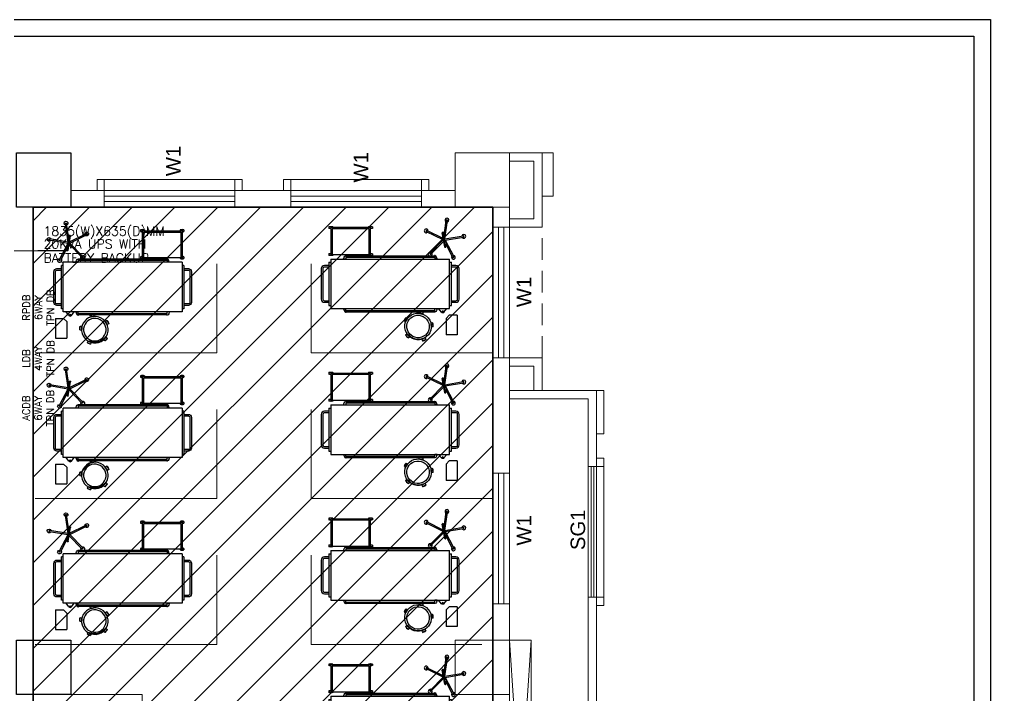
# Model space of a CAD drawing. Extents: x 3505867 to 3988380, y -625948 to -590408.
# Drawn here: x 3587028 to 3600400, y -603251 to -593937 of the extents above; entities that cross this region are included whole.
import ezdxf
from ezdxf import colors
from ezdxf.entities.mleader import LeaderData, LeaderLine
from ezdxf.math import Vec2, Vec3

# ---------------------------------------------------------------- set-up
doc = ezdxf.new("R2010")
doc.units = 0
doc.header["$LTSCALE"] = 6
doc.header["$MEASUREMENT"] = 0
doc.linetypes.add('HIDDEN', pattern=[0.375, 0.25, -0.125])
doc.layers.get('0').update_dxf_attribs({"linetype": 'CONTINUOUS'})
for name, color, linetype in [('Bed', 33, 'CONTINUOUS'), ('COL', 5, 'CONTINUOUS'), ('TEXT', 5, 'CONTINUOUS')]:
    doc.layers.add(name, color=color, linetype=linetype)
for name, color, linetype, lineweight in [('D.F', 251, 'CONTINUOUS', 5), ('ELE.DB', 1, 'CONTINUOUS', 20), ('WALL', 10, 'CONTINUOUS', 35)]:
    doc.layers.add(name, color=color, linetype=linetype, lineweight=lineweight)
doc.styles.add('ARIAL', font='')
doc.styles.add('ROMANS', font='romans.shx')
doc.styles.get("Standard").update_dxf_attribs({"font": 'SIMPLEX'})
doc.styles.get('ARIAL').set_extended_font_data('Arial')
doc.linetypes.add('ZIGZAG', pattern='A,0.0001,-0.2,[131,ltypeshp.shx,S=0.2,R=0,X=-0.2,Y=0],-0.4,[131,ltypeshp.shx,S=0.2,R=180,X=0.2,Y=0],-0.2', length=0.8001)

# ---------------------------------------------------------------- blocks, each defined once
blk = doc.blocks.new('A$C6969112B')
at = {"layer": 'Bed', "color": 8}
for p, q in [((1421, 1704), (1464, 1956)), ((1438, 1701), (1481, 1953)), ((387, 1872), (116, 1872)), ((116, 1872), (116, 1719)), ((343, 1719), (387, 1762)), ((387, 1872), (387, 1762)), ((478, 1766), (1160, 1766)), ((478, 131), (478, 1766)), ((521, 1793), (1116, 1793)), ((521, 1766), (521, 1793)), ((1116, 1766), (1116, 1793)), ((1160, 131), (1160, 1766)), ((1374, 1709), (1186, 1807)), ((1421, 1704), (1194, 1823)), ((343, 1719), (116, 1719)), ((428, 1689), (478, 1729)), ((428, 1654), (478, 1615)), ((1409, 1685), (1229, 1510)), ((1425, 1676), (1242, 1497)), ((1324, 1707), (1324, 1710)), ((1329, 1699), (1522, 1666)), ((1332, 1716), (1525, 1683)), ((1340, 1697), (1343, 1714)), ((1425, 1676), (1538, 1447)), ((1438, 1701), (1691, 1738)), ((1443, 1679), (1554, 1454)), ((1483, 1690), (1694, 1721)), ((1512, 1667), (1515, 1685)), ((1530, 1671), (1531, 1675)), ((229, 1539), (227, 1517)), ((227, 1517), (279, 1511)), ((229, 1539), (281, 1533)), ((281, 1533), (279, 1511)), ((432, 1559), (432, 1557)), ((434, 343), (434, 1557)), ((451, 343), (451, 1557)), ((453, 1559), (453, 1557)), ((476, 1595), (476, 1561)), ((1162, 1595), (1162, 1561)), ((1185, 1559), (1185, 1557)), ((1186, 343), (1186, 1557)), ((1204, 343), (1204, 1557)), ((1205, 1559), (1205, 1557)), ((55, 1439), (34, 1391)), ((54, 1382), (34, 1391)), ((75, 1430), (54, 1382)), ((75, 1430), (55, 1439)), ((72, 1402), (64, 1406)), ((429, 1399), (408, 1396)), ((408, 1396), (414, 1344)), ((436, 1347), (414, 1344)), ((429, 1399), (436, 1347)), ((76, 1196), (91, 1212)), ((130, 1178), (91, 1212)), ((116, 1161), (76, 1196)), ((120, 1198), (114, 1191)), ((116, 1161), (130, 1178)), ((347, 1187), (301, 1160)), ((313, 1141), (301, 1160)), ((358, 1168), (313, 1141)), ((358, 1168), (347, 1187)), ((1234, 703), (1212, 703)), ((1212, 703), (1212, 650)), ((1223, 131), (1223, 676)), ((1223, 676), (1594, 676)), ((1234, 703), (1234, 676)), ((1605, 703), (1583, 703)), ((1583, 703), (1583, 676)), ((1594, 676), (1594, 131)), ((1605, 703), (1605, 650)), ((1223, 650), (1212, 650)), ((1223, 659), (1577, 659)), ((1577, 659), (1577, 148)), ((1605, 650), (1594, 650)), ((432, 340), (432, 343)), ((453, 340), (453, 343)), ((476, 304), (476, 339)), ((1162, 304), (1162, 339)), ((1185, 340), (1185, 343)), ((1205, 340), (1205, 343)), ((1223, 157), (1212, 157)), ((1212, 157), (1212, 105)), ((1577, 148), (1223, 148)), ((1605, 157), (1594, 157)), ((1605, 157), (1605, 105)), ((1160, 131), (478, 131)), ((521, 105), (521, 131)), ((1116, 105), (521, 105)), ((1116, 105), (1116, 131)), ((1234, 105), (1212, 105)), ((1594, 131), (1223, 131)), ((1234, 131), (1234, 105)), ((1583, 131), (1583, 105)), ((1605, 105), (1583, 105))]:
    blk.add_line(p, q, dxfattribs=at)
for points in [[(565, 1793), (565, 1854, -0.414214), (608, 1897), (1029, 1897, -0.414214), (1073, 1854), (1073, 1793)], [(587, 1793), (587, 1854, -0.414214), (608, 1875), (1029, 1875, -0.414214), (1051, 1854), (1051, 1793)], [(476, 1593), (451, 1585, 0.318781), (430, 1563), (430, 1559), (455, 1559), (455, 1563), (476, 1563)], [(1162, 1593), (1186, 1585, -0.318781), (1208, 1563), (1208, 1559), (1182, 1559), (1182, 1563), (1162, 1563)], [(476, 307), (451, 314, -0.318781), (430, 336), (430, 340), (455, 340), (455, 336), (476, 336)], [(1162, 307), (1186, 314, 0.318781), (1208, 336), (1208, 340), (1182, 340), (1182, 336), (1162, 336)], [(1073, 105), (1073, 44, -0.414214), (1029, 0), (608, 0, -0.414214), (565, 44), (565, 105)], [(1051, 105), (1051, 44, -0.414214), (1029, 22), (608, 22, -0.414214), (587, 44), (587, 105)]]:
    blk.add_lwpolyline(points, format="xyb", dxfattribs=at)
for points in [[(432, 1557), (453, 1557)], [(476, 1595), (478, 1595)], [(476, 1561), (478, 1561)], [(1162, 1595), (1160, 1595)], [(1162, 1561), (1160, 1561)], [(1205, 1557), (1185, 1557)], [(432, 343), (453, 343)], [(476, 339), (478, 339)], [(476, 304), (478, 304)], [(1162, 339), (1160, 339)], [(1162, 304), (1160, 304)], [(1205, 343), (1185, 343)]]:
    blk.add_lwpolyline(points, dxfattribs=at)
blk.add_circle((435, 1672), 9.27, dxfattribs=at)
for centre, radius, start, end in [((441, 1672), 21.4, 125.427, 234.573), ((1289, 676), 80.7, 161.0754, 198.9246), ((1158, 676), 80.7, 0, 18.9246), ((1660, 676), 80.7, 161.0754, 180), ((1529, 676), 80.7, 341.0754, 18.9246), ((1289, 131), 80.7, 161.0754, 198.9246), ((1529, 131), 80.7, 341.0754, 18.9246), ((1158, 131), 80.7, 341.0754, 0), ((1660, 131), 80.7, 180, 198.9246)]:
    blk.add_arc(centre, radius, start, end, dxfattribs=at)
at = {"layer": 'Bed', "color": 8, "extrusion": (0, 0, -1)}
for centre, major_axis, start_param, end_param in [((1474, 1962), (18.5, 18.5), 2.86537, 8.468881), ((1471, 1955), (4.94, 4.94), 4.096329, 5.660611), ((1427, 1691), (194, 194), -0.622575, -0.609545), ((1474, 1954), (4.94, 4.94), -0.609545, 0.954736), ((1184, 1818), (18.5, 18.5), 1.608733, 7.212244), ((1189, 1814), (4.94, 4.94), 2.839692, 4.403974), ((1427, 1691), (194, 194), 4.403974, 4.417003), ((1191, 1817), (4.94, 4.94), 4.417003, 5.981285), ((1699, 1730), (18.5, 18.5), 4.122007, 9.725518), ((1692, 1731), (4.94, 4.94), -0.930219, 0.634062), ((1331, 1705), (4.94, 4.94), 2.525533, 4.096329), ((1331, 1709), (4.94, 4.94), 4.096329, 5.667125), ((1523, 1672), (4.94, 4.94), 0.954736, 2.525533), ((1524, 1676), (4.94, 4.94), -0.61606, 0.954736), ((1693, 1728), (4.94, 4.94), 0.647092, 2.211374), ((1427, 1691), (-194, 194), 2.204859, 2.217888), ((232, 1332), (-182, 20), -0.000636, 6.282549), ((232, 1332), (-154, 17), -0.00023, 6.282955), ((261, 1590), (-57.1, 57.1), 3.707499, 4.368094), ((247, 1460), (-57.1, 57.1), 0.565907, 1.226501), ((1230, 1499), (18.5, 18.5), 0.352096, 5.955607), ((1234, 1505), (4.94, 4.94), 3.160366, 4.724648), ((1427, 1691), (-194, 194), 4.718133, 4.731162), ((1237, 1502), (4.94, 4.94), 1.583055, 3.147337), ((1549, 1444), (18.5, 18.5), -0.904541, 4.69897), ((114, 1384), (-57.1, 57.1), 5.588367, 6.248962), ((232, 1332), (-123, 123), 4.624291, 5.911682), ((-5, 1437), (-57.1, 57.1), 2.446775, 3.107369), ((487, 1380), (-57.1, 57.1), 5.038602, 5.699197), ((357, 1363), (-57.1, 57.1), 1.897009, 2.557604), ((1544, 1450), (4.94, 4.94), 1.903729, 3.468011), ((1427, 1691), (194, 194), 1.8907, 1.903729), ((1547, 1451), (4.94, 4.94), 0.326418, 1.8907), ((61, 1137), (-57.1, 57.1), 1.166941, 1.827536), ((146, 1236), (-57.1, 57.1), 4.308534, 4.969129), ((363, 1107), (-57.1, 57.1), 6.205277, 6.865872), ((296, 1220), (-57.1, 57.1), 3.063684, 3.724279)]:
    blk.add_ellipse(centre, major_axis=major_axis, ratio=1, start_param=start_param, end_param=end_param, dxfattribs=at)
blk = doc.blocks.new('CIVIL IVF')
at = {"layer": 'D.F', "linetype": 'ByBlock'}
h = blk.add_hatch(dxfattribs=at)
h.set_pattern_fill('ANSI31', color=8, scale=3333, style=0)
h.set_pattern_definition([(45, (-3042382.2, 734918.8), (-294.59836, 294.59836), [])])
h.paths.add_polyline_path([(-6030, 17415.2), (300, 17415.2), (300, 985.2), (-6030, 985.2)])
at = {"layer": 'COL', "color": 8}
for points in [[(-5510, 17415.2), (-6260, 17415.2), (-6260, 18165.2), (-5510, 18165.2)], [(-6260, 10700.2), (-6260, 11450.2), (-5510, 11450.2), (-5510, 10700.2)]]:
    blk.add_lwpolyline(points, close=True, dxfattribs=at)
at = {"layer": 'D.F', "color": 8, "linetype": 'ByBlock'}
for p, q in [((530, 18165.2), (1130, 18165.2)), ((980, 17140.5, -188437.6), (980, 18165.2, -101230.8)), ((1130, 17565.2, -152397.2), (1130, 18165.2, -101230.8)), ((530, 18050.2), (865, 18050.2)), ((865, 17255.5, -188437.6), (865, 18050.2, -101230.8)), ((-3250, 17795.2), (-5050, 17795.2)), ((-680, 17795.2, -101230.8), (-2480, 17795.2, -101230.8)), ((980, 17565.2), (1130, 17565.2)), ((530, 17255.5, -87206.9), (865, 17255.5, -169035.1)), ((530, 17140.5, -87206.9), (980, 17140.5, -188437.6)), ((530, 15340.2, 4.1), (980, 15340.2, -101226.7)), ((980, 14890.2, -101228.5), (980, 15340.2, -101226.7)), ((530, 15225.2, 4.1), (865, 15225.2, -81824.1)), ((865, 14890.2, -101228.4), (865, 15225.2, -101226.7)), ((530, 14890.2, -101230.8), (1730, 14890.2, -101230.8)), ((1730, 14890.2), (1730, 4025.2)), ((530, 14775.2, -101230.8), (1615, 14775.2, -101230.8)), ((1615, 14775.2), (1615, 4140.2)), ((1730, 13843, -101230.8), (1615, 13843)), ((1830, 13843), (1830, 12043))]:
    blk.add_line(p, q, dxfattribs=at)
at = {"layer": 'D.F', "color": 8, "lineweight": 0}
for p, q in [((-220, 17645.2), (-5510, 17645.2)), ((-220, 17415.2), (-5510, 17415.2)), ((300, 11450), (300, 17415.2)), ((530, 11450), (530, 17415.2)), ((300, 7700.2), (300, 10700.2)), ((530, 7700.2), (530, 10700.2))]:
    blk.add_line(p, q, dxfattribs=at)
at = {"layer": 'D.F', "color": 8, "linetype": 'HIDDEN', "ltscale": 200}
blk.add_line((980, 14890.2, -101230.8), (980, 17140.5, -101230.8), dxfattribs=at)
at = {"layer": 'D.F', "color": 8}
for points in [[(-220, 17415.2), (530, 17415.2), (530, 18165.2), (-220, 18165.2)], [(-220, 10700), (530, 10700), (530, 11450), (-220, 11450)]]:
    blk.add_lwpolyline(points, close=True, dxfattribs=at)
at = {"layer": 'D.F', "color": 8, "linetype": 'ByBlock'}
for points in [[(-5050, 17645.2), (-5050, 17795.2), (-5150, 17795.2), (-5150, 17645.2)], [(-3150, 17645.2), (-3150, 17795.2), (-3250, 17795.2), (-3250, 17645.2)], [(1730, 13843), (1830, 13843), (1830, 13958), (1730, 13958)], [(1730, 11928), (1830, 11928), (1830, 12043), (1730, 12043)]]:
    blk.add_lwpolyline(points, dxfattribs=at)
for points, elevation in [([(-2480, 17645.2), (-2480, 17795.2), (-2580, 17795.2), (-2580, 17645.2)], -101230.8), ([(-580, 17645.2), (-580, 17795.2), (-680, 17795.2), (-680, 17645.2)], -101230.8), ([(1730, 14890.2), (1830, 14890.2), (1830, 14290.6), (1730, 14290.6)], -202461.5), ([(1730, 13843), (1830, 13843), (1830, 13958), (1730, 13958)], -101230.8), ([(830, 11450), (530, 6950)], 27934.8), ([(830, 6950), (530, 11450)], 27934.8)]:
    blk.add_lwpolyline(points, dxfattribs=dict(at, elevation=elevation))
at = {"layer": 'D.F', "color": 8, "linetype": 'Continuous'}
for points in [[(-3250, 17645.2), (-3250, 17415.2), (-5050, 17415.2), (-5050, 17645.2)], [(-3250, 17565.2), (-3250, 17495.2), (-5050, 17495.2), (-5050, 17565.2)], [(-2480, 17645.2), (-2480, 17415.2), (-680, 17415.2), (-680, 17645.2)], [(-2480, 17565.2), (-2480, 17495.2), (-680, 17495.2), (-680, 17565.2)], [(1690, 13843), (1655, 13843), (1655, 12043), (1690, 12043)], [(530, 11950), (300, 11950), (300, 13750), (530, 13750)], [(450, 11950), (380, 11950), (380, 13750), (450, 13750)]]:
    blk.add_lwpolyline(points, close=True, dxfattribs=at)
at = {"layer": 'D.F', "color": 8, "linetype": 'Continuous', "elevation": 4.1}
for points in [[(530, 17140.2), (300, 17140.2), (300, 15340.2), (530, 15340.2)], [(450, 17140.2), (380, 17140.2), (380, 15340.2), (450, 15340.2)]]:
    blk.add_lwpolyline(points, close=True, dxfattribs=at)
at = {"layer": 'D.F', "color": 8, "linetype": 'ZIGZAG', "ltscale": 10, "flags": 128}
for points in [[(-6000, 15407.7), (-3500.5, 15407.7), (-3500.5, 16636.4)], [(300, 15407.7), (-2199.5, 15407.7), (-2199.5, 16636.4)], [(-6000, 13400.2), (-3500.5, 13400.2), (-3500.5, 14628.9)], [(300, 13400.2), (-2199.5, 13400.2), (-2199.5, 14628.9)], [(-6000, 11392.7), (-3500.5, 11392.7), (-3500.5, 12621.4)], [(150, 11392.7), (-2199.5, 11392.7), (-2199.5, 12621.4)]]:
    blk.add_lwpolyline(points, dxfattribs=at)
at = {"layer": 'D.F', "color": 8, "linetype": 'ByBlock'}
blk.add_lwpolyline([(1615, 13843), (1615, 12043), (1730, 12043), (1730, 13843)], close=True, dxfattribs=at)
at = {"layer": 'D.F', "color": 8, "linetype": 'ByBlock', "elevation": 27934.8}
blk.add_lwpolyline([(530, 6950), (530, 11450), (830, 11450), (830, 6950)], close=True, dxfattribs=at)
at = {"layer": 'D.F', "color": 8, "lineweight": 0, "ltscale": 15}
blk.add_lwpolyline([(-4530, 10100.2), (-4530, 10700.2), (-6030, 10700.2), (-6030, 10100.2)], close=True, dxfattribs=at)
at = {"layer": 'WALL', "color": 8, "linetype": 'ByBlock'}
for p, q in [((-6030, 11450.2), (-6030, 17415.2)), ((-6030, 7660), (-6030, 10700.2))]:
    blk.add_line(p, q, dxfattribs=at)
blk.add_lwpolyline([(-6030, 17415.2), (300, 17415.2), (300, 985.2), (-6030, 985.2)], close=True, dxfattribs=at)
at = {"layer": 'D.F', "color": 8, "xscale": -1, "rotation": 270}
for p in [(-2061.2, 15539.5), (-2061.2, 13532), (-2061.2, 11524.5), (-2061.2, 9517)]:
    blk.add_blockref('A$C6969112B', p, dxfattribs=at)
at = {"layer": 'D.F', "color": 8, "rotation": 90}
for p in [(-3848, 15495.9), (-3848, 13488.4), (-3848, 11480.9)]:
    blk.add_blockref('A$C6969112B', p, dxfattribs=at)
at = {"layer": 'D.F', "color": 8, "style": 'ARIAL', "width": 1}
for s, p in [('W1', (-3998.9, 17841.8)), ('W1', (-1415.8, 17755.1)), ('W1', (829.5, 16037.7, 4.1)), ('W1', (829.5, 12753.3)), ('SG1', (1571.1, 12691.3))]:
    blk.add_text(s, height=200, rotation=90, dxfattribs=at).set_placement(p)

msp = doc.modelspace()

# ---------------------------------------------------------------- linework, layer by layer
for points in [[(3600400.2, -593936.6), (3600400.2, -625948), (3555319, -625948), (3555319, -593936.6)], [(3600168.4, -594168.4), (3600168.4, -625716.2), (3555550.8, -625716.2), (3555550.8, -594168.4)]]:
    msp.add_lwpolyline(points, close=True)

# ---------------------------------------------------------------- block references
at = {"linetype": 'ByBlock'}
msp.add_blockref('CIVIL IVF', (3593246, -613938.4), dxfattribs=at)

# ---------------------------------------------------------------- texts
at = {"layer": 'ELE.DB', "color": 0, "char_height": 100, "attachment_point": 1, "rotation": 90}
for s, insert, width in [('\\pxqc;{\\Fromans|c0;RPDB 6WAY TPN DB}', (3587072.1, -598243.8), 671.872), ('\\pxqc;{\\Fromans|c0;LDB 4WAY TPN DB}', (3587071, -598919.1, 101230.8), 620.822), ('\\pxqc;{\\Fromans|c0;ACDB 6WAY TPN DB}', (3587069.1, -599587.2), 589.505)]:
    msp.add_mtext(s, dxfattribs=dict(at, insert=insert, width=width))
at = {"layer": 'TEXT', "color": 0, "linetype": 'Continuous', "ltscale": 12, "style": 'ROMANS'}
for s, p in [('1835(W)X635(D)MM', (3587359.2, -596916, -101230.8)), ('20KVA UPS WITH', (3587359.2, -597093.1, -101230.8)), ('BATTERY BACKUP', (3587359.2, -597285.3, -101230.8))]:
    msp.add_text(s, height=126.167, dxfattribs=at).set_placement(p)

# ---------------------------------------------------------------- leaders
at = {"layer": 'TEXT', "color": 0, "linetype": 'Continuous', "ltscale": 12}
ml = msp.add_multileader_mtext('Standard', dxfattribs=at)
ml.set_content(' ')
ml.set_leader_properties()
ml.build(insert=Vec2(0, 0))
ml.multileader.update_dxf_attribs({"dogleg_length": 412.4, "arrow_head_size": 100})
ctx = ml.context
ctx.base_point, ctx.arrow_head_size, ctx.plane_origin, ctx.plane_x_axis, ctx.plane_y_axis = Vec3(3587701.4, -597120.4), 100, Vec3(3586941.8, -596983.9), Vec3(-1, 0), Vec3(0, -1)
ctx.text_align_type = 2
notes = []
notes.append((ctx, [(0, (1, 1, 0), (3587281.3, -597120.4), (1, 0), 412.4, [(0, [(3586549.6, -597126.4)], 0, [])])]))
ctx.mtext.insert, ctx.mtext.text_direction, ctx.mtext.rotation, ctx.mtext.alignment, ctx.mtext.flow_direction = Vec3(3587695.7, -597122.4), Vec3(-1, 0), 3.1415927, 3, 5
for ctx, leaders in notes:
    for number, flags, end, landing, length, lines in leaders:
        leader = LeaderData()
        leader.index, (leader.has_last_leader_line, leader.has_dogleg_vector, leader.attachment_direction) = number, flags
        leader.last_leader_point, leader.dogleg_vector, leader.dogleg_length = Vec3(end), Vec3(landing), length
        for number, points, colour, breaks in lines:
            line = LeaderLine()
            line.index, line.vertices, line.color, line.breaks = number, Vec3.list(points), colors.encode_raw_color(colour), breaks
            leader.lines.append(line)
        ctx.leaders.append(leader)

doc.saveas('drawing.dxf')
